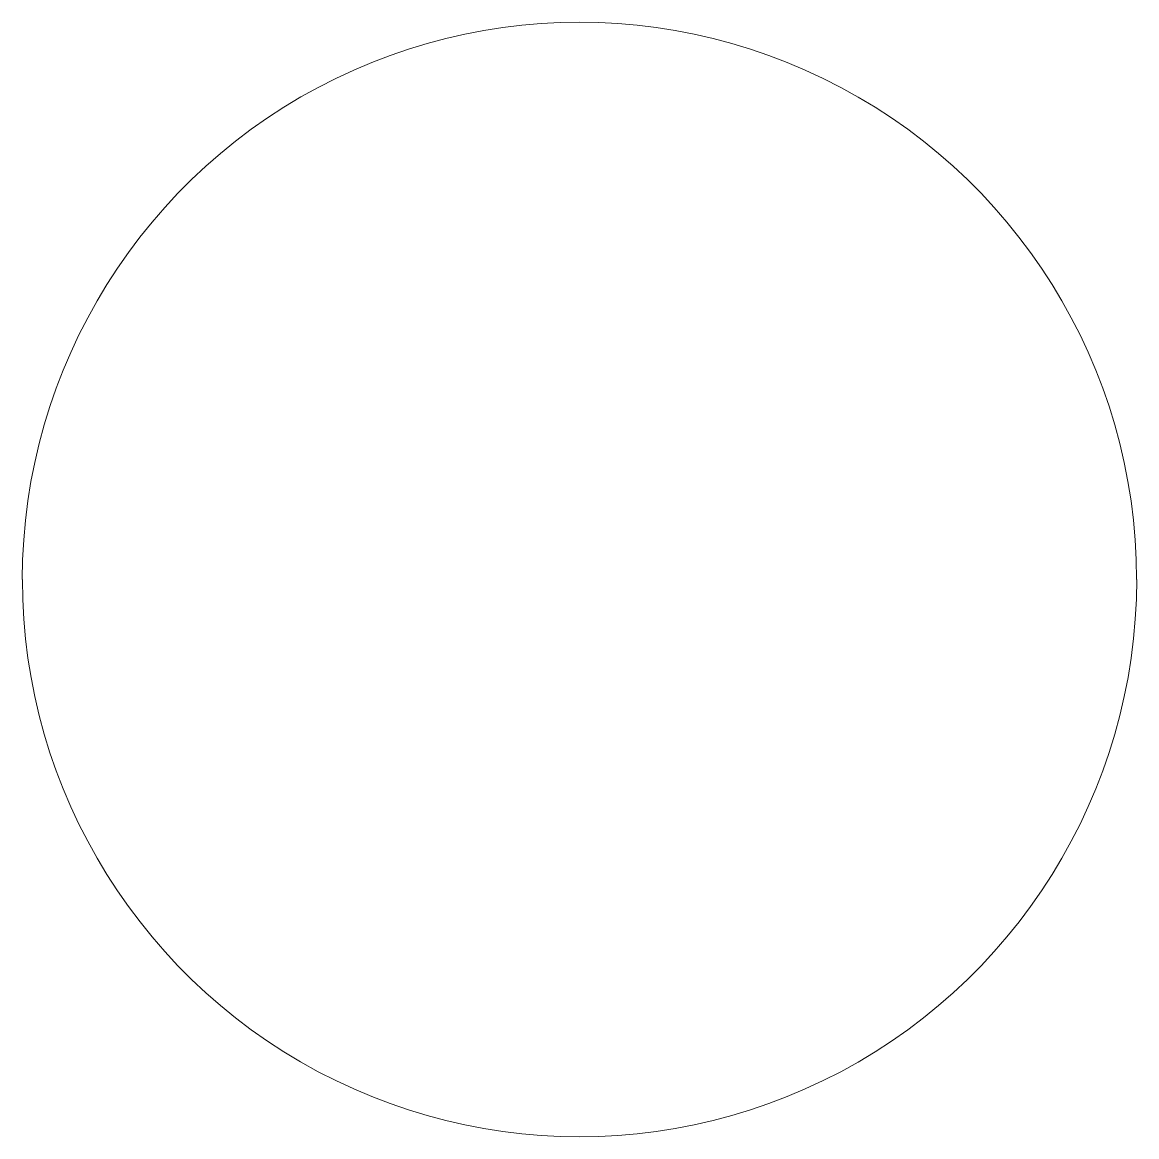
# Model space of a CAD drawing. Header units: centimetres. Extents: x -20.3 to 20.3, y -34.1 to 34.1.
# Drawn here: x -10.634 to -9.454, y 0.506 to 1.686 of the extents above; entities that cross this region are included whole.
import ezdxf

# ---------------------------------------------------------------- set-up
doc = ezdxf.new("R2010")
doc.units = ezdxf.units.CM
doc.header["$MEASUREMENT"] = 0
doc.layers.add('layer 1', color=7, linetype='Continuous')

msp = doc.modelspace()

# ---------------------------------------------------------------- linework, layer by layer
at = {"layer": 'layer 1', "color": 1, "lineweight": 9}
msp.add_open_spline([(-9.45404, 1.09585), (-9.45404, 1.09585), (-9.45442, 1.11688), (-9.45442, 1.11688), (-9.45442, 1.11688), (-9.45442, 1.11688), (-9.45561, 1.13777), (-9.45561, 1.13777), (-9.45561, 1.13777), (-9.45561, 1.13777), (-9.4574, 1.15853), (-9.4574, 1.15853), (-9.4574, 1.15853), (-9.4574, 1.15853), (-9.45997, 1.17914), (-9.45997, 1.17914), (-9.45997, 1.17914), (-9.45997, 1.17914), (-9.46325, 1.19957), (-9.46325, 1.19957), (-9.46325, 1.19957), (-9.46325, 1.19957), (-9.46723, 1.21981), (-9.46723, 1.21981), (-9.46723, 1.21981), (-9.46723, 1.21981), (-9.47191, 1.23986), (-9.47191, 1.23986), (-9.47191, 1.23986), (-9.47191, 1.23986), (-9.47727, 1.25967), (-9.47727, 1.25967), (-9.47727, 1.25967), (-9.47727, 1.25967), (-9.48331, 1.27925), (-9.48331, 1.27925), (-9.48331, 1.27925), (-9.48331, 1.27925), (-9.49002, 1.29857), (-9.49002, 1.29857), (-9.49002, 1.29857), (-9.49002, 1.29857), (-9.49737, 1.31764), (-9.49737, 1.31764), (-9.49737, 1.31764), (-9.49737, 1.31764), (-9.50538, 1.33642), (-9.50538, 1.33642), (-9.50538, 1.33642), (-9.50538, 1.33642), (-9.51402, 1.3549), (-9.51402, 1.3549), (-9.51402, 1.3549), (-9.51402, 1.3549), (-9.52328, 1.37306), (-9.52328, 1.37306), (-9.52328, 1.37306), (-9.52328, 1.37306), (-9.53316, 1.39087), (-9.53316, 1.39087), (-9.53316, 1.39087), (-9.53316, 1.39087), (-9.54364, 1.40834), (-9.54364, 1.40834), (-9.54364, 1.40834), (-9.54364, 1.40834), (-9.55472, 1.42544), (-9.55472, 1.42544), (-9.55472, 1.42544), (-9.55472, 1.42544), (-9.5664, 1.44216), (-9.5664, 1.44216), (-9.5664, 1.44216), (-9.5664, 1.44216), (-9.57866, 1.45848), (-9.57866, 1.45848), (-9.57866, 1.45848), (-9.57866, 1.45848), (-9.59148, 1.47438), (-9.59148, 1.47438), (-9.59148, 1.47438), (-9.59148, 1.47438), (-9.60489, 1.48984), (-9.60489, 1.48984), (-9.60489, 1.48984), (-9.60489, 1.48984), (-9.61882, 1.50486), (-9.61882, 1.50486), (-9.61882, 1.50486), (-9.61882, 1.50486), (-9.6333, 1.5194), (-9.6333, 1.5194), (-9.6333, 1.5194), (-9.6333, 1.5194), (-9.64833, 1.53346), (-9.64833, 1.53346), (-9.64833, 1.53346), (-9.64833, 1.53346), (-9.66387, 1.54704), (-9.66387, 1.54704), (-9.66387, 1.54704), (-9.66387, 1.54704), (-9.67993, 1.56011), (-9.67993, 1.56011), (-9.67993, 1.56011), (-9.67993, 1.56011), (-9.69649, 1.57263), (-9.69649, 1.57263), (-9.69649, 1.57263), (-9.69649, 1.57263), (-9.71355, 1.5846), (-9.71355, 1.5846), (-9.71355, 1.5846), (-9.71355, 1.5846), (-9.73109, 1.59603), (-9.73109, 1.59603), (-9.73109, 1.59603), (-9.73109, 1.59603), (-9.74891, 1.60675), (-9.74891, 1.60675), (-9.74891, 1.60675), (-9.74891, 1.60675), (-9.76745, 1.617), (-9.76745, 1.617), (-9.76745, 1.617), (-9.76745, 1.617), (-9.78611, 1.62648), (-9.78611, 1.62648), (-9.78611, 1.62648), (-9.78611, 1.62648), (-9.80501, 1.63527), (-9.80501, 1.63527), (-9.80501, 1.63527), (-9.80501, 1.63527), (-9.82413, 1.64335), (-9.82413, 1.64335), (-9.82413, 1.64335), (-9.82413, 1.64335), (-9.84347, 1.65073), (-9.84347, 1.65073), (-9.84347, 1.65073), (-9.84347, 1.65073), (-9.86299, 1.65741), (-9.86299, 1.65741), (-9.86299, 1.65741), (-9.86299, 1.65741), (-9.88269, 1.66338), (-9.88269, 1.66338), (-9.88269, 1.66338), (-9.88269, 1.66338), (-9.90253, 1.66864), (-9.90253, 1.66864), (-9.90253, 1.66864), (-9.90253, 1.66864), (-9.92251, 1.67319), (-9.92251, 1.67319), (-9.92251, 1.67319), (-9.92251, 1.67319), (-9.9426, 1.67705), (-9.9426, 1.67705), (-9.9426, 1.67705), (-9.9426, 1.67705), (-9.96278, 1.68022), (-9.96278, 1.68022), (-9.96278, 1.68022), (-9.96278, 1.68022), (-9.98304, 1.68269), (-9.98304, 1.68269), (-9.98304, 1.68269), (-9.98304, 1.68269), (-10.00335, 1.68449), (-10.00335, 1.68449), (-10.00335, 1.68449), (-10.00335, 1.68449), (-10.0237, 1.68549), (-10.0237, 1.68549), (-10.0237, 1.68549), (-10.0237, 1.68549), (-10.04407, 1.68588), (-10.04407, 1.68588), (-10.04407, 1.68588), (-10.04407, 1.68588), (-10.06444, 1.68549), (-10.06444, 1.68549), (-10.06444, 1.68549), (-10.06444, 1.68549), (-10.08479, 1.68449), (-10.08479, 1.68449), (-10.08479, 1.68449), (-10.08479, 1.68449), (-10.1051, 1.68269), (-10.1051, 1.68269), (-10.1051, 1.68269), (-10.1051, 1.68269), (-10.12536, 1.68022), (-10.12536, 1.68022), (-10.12536, 1.68022), (-10.12536, 1.68022), (-10.14554, 1.67705), (-10.14554, 1.67705), (-10.14554, 1.67705), (-10.14554, 1.67705), (-10.16563, 1.67319), (-10.16563, 1.67319), (-10.16563, 1.67319), (-10.16563, 1.67319), (-10.18561, 1.66864), (-10.18561, 1.66864), (-10.18561, 1.66864), (-10.18561, 1.66864), (-10.20545, 1.66338), (-10.20545, 1.66338), (-10.20545, 1.66338), (-10.20545, 1.66338), (-10.22515, 1.65741), (-10.22515, 1.65741), (-10.22515, 1.65741), (-10.22515, 1.65741), (-10.24467, 1.65073), (-10.24467, 1.65073), (-10.24467, 1.65073), (-10.24467, 1.65073), (-10.26401, 1.64335), (-10.26401, 1.64335), (-10.26401, 1.64335), (-10.26401, 1.64335), (-10.28313, 1.63527), (-10.28313, 1.63527), (-10.28313, 1.63527), (-10.28313, 1.63527), (-10.30203, 1.62648), (-10.30203, 1.62648), (-10.30203, 1.62648), (-10.30203, 1.62648), (-10.32069, 1.617), (-10.32069, 1.617), (-10.32069, 1.617), (-10.32069, 1.617), (-10.33907, 1.60682), (-10.33907, 1.60682), (-10.33907, 1.60682), (-10.33907, 1.60682), (-10.35708, 1.59598), (-10.35708, 1.59598), (-10.35708, 1.59598), (-10.35708, 1.59598), (-10.37462, 1.58456), (-10.37462, 1.58456), (-10.37462, 1.58456), (-10.37462, 1.58456), (-10.39168, 1.57258), (-10.39168, 1.57258), (-10.39168, 1.57258), (-10.39168, 1.57258), (-10.40824, 1.56006), (-10.40824, 1.56006), (-10.40824, 1.56006), (-10.40824, 1.56006), (-10.4243, 1.547), (-10.4243, 1.547), (-10.4243, 1.547), (-10.4243, 1.547), (-10.43984, 1.53342), (-10.43984, 1.53342), (-10.43984, 1.53342), (-10.43984, 1.53342), (-10.45486, 1.51936), (-10.45486, 1.51936), (-10.45486, 1.51936), (-10.45486, 1.51936), (-10.46934, 1.50482), (-10.46934, 1.50482), (-10.46934, 1.50482), (-10.46934, 1.50482), (-10.48329, 1.48979), (-10.48329, 1.48979), (-10.48329, 1.48979), (-10.48329, 1.48979), (-10.49669, 1.47433), (-10.49669, 1.47433), (-10.49669, 1.47433), (-10.49669, 1.47433), (-10.50951, 1.45844), (-10.50951, 1.45844), (-10.50951, 1.45844), (-10.50951, 1.45844), (-10.52176, 1.44211), (-10.52176, 1.44211), (-10.52176, 1.44211), (-10.52176, 1.44211), (-10.53345, 1.42539), (-10.53345, 1.42539), (-10.53345, 1.42539), (-10.53345, 1.42539), (-10.54452, 1.40829), (-10.54452, 1.40829), (-10.54452, 1.40829), (-10.54452, 1.40829), (-10.55501, 1.39083), (-10.55501, 1.39083), (-10.55501, 1.39083), (-10.55501, 1.39083), (-10.56489, 1.37301), (-10.56489, 1.37301), (-10.56489, 1.37301), (-10.56489, 1.37301), (-10.57415, 1.35485), (-10.57415, 1.35485), (-10.57415, 1.35485), (-10.57415, 1.35485), (-10.58278, 1.33637), (-10.58278, 1.33637), (-10.58278, 1.33637), (-10.58278, 1.33637), (-10.59079, 1.31759), (-10.59079, 1.31759), (-10.59079, 1.31759), (-10.59079, 1.31759), (-10.59815, 1.29853), (-10.59815, 1.29853), (-10.59815, 1.29853), (-10.59815, 1.29853), (-10.60484, 1.27921), (-10.60484, 1.27921), (-10.60484, 1.27921), (-10.60484, 1.27921), (-10.61089, 1.25962), (-10.61089, 1.25962), (-10.61089, 1.25962), (-10.61089, 1.25962), (-10.61625, 1.2398), (-10.61625, 1.2398), (-10.61625, 1.2398), (-10.61625, 1.2398), (-10.62093, 1.21976), (-10.62093, 1.21976), (-10.62093, 1.21976), (-10.62093, 1.21976), (-10.62491, 1.19952), (-10.62491, 1.19952), (-10.62491, 1.19952), (-10.62491, 1.19952), (-10.62819, 1.17908), (-10.62819, 1.17908), (-10.62819, 1.17908), (-10.62819, 1.17908), (-10.63076, 1.15848), (-10.63076, 1.15848), (-10.63076, 1.15848), (-10.63076, 1.15848), (-10.63255, 1.13772), (-10.63255, 1.13772), (-10.63255, 1.13772), (-10.63255, 1.13772), (-10.63375, 1.11682), (-10.63375, 1.11682), (-10.63375, 1.11682), (-10.63375, 1.11682), (-10.63413, 1.0958), (-10.63413, 1.0958), (-10.63413, 1.0958), (-10.63413, 1.0958), (-10.63407, 1.09585), (-10.63407, 1.09585), (-10.63407, 1.09585), (-10.63407, 1.09585), (-10.63369, 1.07483), (-10.63369, 1.07483), (-10.63369, 1.07483), (-10.63369, 1.07483), (-10.63249, 1.05394), (-10.63249, 1.05394), (-10.63249, 1.05394), (-10.63249, 1.05394), (-10.6307, 1.03318), (-10.6307, 1.03318), (-10.6307, 1.03318), (-10.6307, 1.03318), (-10.62813, 1.01257), (-10.62813, 1.01257), (-10.62813, 1.01257), (-10.62813, 1.01257), (-10.62485, 0.99214), (-10.62485, 0.99214), (-10.62485, 0.99214), (-10.62485, 0.99214), (-10.62087, 0.97189), (-10.62087, 0.97189), (-10.62087, 0.97189), (-10.62087, 0.97189), (-10.61619, 0.95185), (-10.61619, 0.95185), (-10.61619, 0.95185), (-10.61619, 0.95185), (-10.61084, 0.93203), (-10.61084, 0.93203), (-10.61084, 0.93203), (-10.61084, 0.93203), (-10.60479, 0.91246), (-10.60479, 0.91246), (-10.60479, 0.91246), (-10.60479, 0.91246), (-10.59809, 0.89313), (-10.59809, 0.89313), (-10.59809, 0.89313), (-10.59809, 0.89313), (-10.59073, 0.87407), (-10.59073, 0.87407), (-10.59073, 0.87407), (-10.59073, 0.87407), (-10.58273, 0.85529), (-10.58273, 0.85529), (-10.58273, 0.85529), (-10.58273, 0.85529), (-10.57409, 0.83681), (-10.57409, 0.83681), (-10.57409, 0.83681), (-10.57409, 0.83681), (-10.56483, 0.81865), (-10.56483, 0.81865), (-10.56483, 0.81865), (-10.56483, 0.81865), (-10.55495, 0.80083), (-10.55495, 0.80083), (-10.55495, 0.80083), (-10.55495, 0.80083), (-10.54447, 0.78337), (-10.54447, 0.78337), (-10.54447, 0.78337), (-10.54447, 0.78337), (-10.53339, 0.76627), (-10.53339, 0.76627), (-10.53339, 0.76627), (-10.53339, 0.76627), (-10.52171, 0.74955), (-10.52171, 0.74955), (-10.52171, 0.74955), (-10.52171, 0.74955), (-10.50945, 0.73323), (-10.50945, 0.73323), (-10.50945, 0.73323), (-10.50945, 0.73323), (-10.49663, 0.71734), (-10.49663, 0.71734), (-10.49663, 0.71734), (-10.49663, 0.71734), (-10.48322, 0.70187), (-10.48322, 0.70187), (-10.48322, 0.70187), (-10.48322, 0.70187), (-10.46929, 0.68685), (-10.46929, 0.68685), (-10.46929, 0.68685), (-10.46929, 0.68685), (-10.45481, 0.67229), (-10.45481, 0.67229), (-10.45481, 0.67229), (-10.45481, 0.67229), (-10.43979, 0.65823), (-10.43979, 0.65823), (-10.43979, 0.65823), (-10.43979, 0.65823), (-10.42425, 0.64465), (-10.42425, 0.64465), (-10.42425, 0.64465), (-10.42425, 0.64465), (-10.40819, 0.63159), (-10.40819, 0.63159), (-10.40819, 0.63159), (-10.40819, 0.63159), (-10.39163, 0.61907), (-10.39163, 0.61907), (-10.39163, 0.61907), (-10.39163, 0.61907), (-10.37457, 0.60709), (-10.37457, 0.60709), (-10.37457, 0.60709), (-10.37457, 0.60709), (-10.35702, 0.59567), (-10.35702, 0.59567), (-10.35702, 0.59567), (-10.35702, 0.59567), (-10.33941, 0.58508), (-10.33941, 0.58508), (-10.33941, 0.58508), (-10.33941, 0.58508), (-10.32066, 0.5747), (-10.32066, 0.5747), (-10.32066, 0.5747), (-10.32066, 0.5747), (-10.302, 0.56522), (-10.302, 0.56522), (-10.302, 0.56522), (-10.302, 0.56522), (-10.2831, 0.55644), (-10.2831, 0.55644), (-10.2831, 0.55644), (-10.2831, 0.55644), (-10.26398, 0.54835), (-10.26398, 0.54835), (-10.26398, 0.54835), (-10.26398, 0.54835), (-10.24464, 0.54098), (-10.24464, 0.54098), (-10.24464, 0.54098), (-10.24464, 0.54098), (-10.22512, 0.5343), (-10.22512, 0.5343), (-10.22512, 0.5343), (-10.22512, 0.5343), (-10.20542, 0.52832), (-10.20542, 0.52832), (-10.20542, 0.52832), (-10.20542, 0.52832), (-10.18558, 0.52306), (-10.18558, 0.52306), (-10.18558, 0.52306), (-10.18558, 0.52306), (-10.1656, 0.51851), (-10.1656, 0.51851), (-10.1656, 0.51851), (-10.1656, 0.51851), (-10.14551, 0.51465), (-10.14551, 0.51465), (-10.14551, 0.51465), (-10.14551, 0.51465), (-10.12533, 0.51148), (-10.12533, 0.51148), (-10.12533, 0.51148), (-10.12533, 0.51148), (-10.10508, 0.50901), (-10.10508, 0.50901), (-10.10508, 0.50901), (-10.10508, 0.50901), (-10.08477, 0.50721), (-10.08477, 0.50721), (-10.08477, 0.50721), (-10.08477, 0.50721), (-10.06441, 0.50621), (-10.06441, 0.50621), (-10.06441, 0.50621), (-10.06441, 0.50621), (-10.04405, 0.50583), (-10.04405, 0.50583), (-10.04405, 0.50583), (-10.04405, 0.50583), (-10.02367, 0.50621), (-10.02367, 0.50621), (-10.02367, 0.50621), (-10.02367, 0.50621), (-10.00332, 0.50721), (-10.00332, 0.50721), (-10.00332, 0.50721), (-10.00332, 0.50721), (-9.98301, 0.50901), (-9.98301, 0.50901), (-9.98301, 0.50901), (-9.98301, 0.50901), (-9.96276, 0.51148), (-9.96276, 0.51148), (-9.96276, 0.51148), (-9.96276, 0.51148), (-9.94257, 0.51465), (-9.94257, 0.51465), (-9.94257, 0.51465), (-9.94257, 0.51465), (-9.92248, 0.51851), (-9.92248, 0.51851), (-9.92248, 0.51851), (-9.92248, 0.51851), (-9.9025, 0.52306), (-9.9025, 0.52306), (-9.9025, 0.52306), (-9.9025, 0.52306), (-9.88266, 0.52832), (-9.88266, 0.52832), (-9.88266, 0.52832), (-9.88266, 0.52832), (-9.86296, 0.5343), (-9.86296, 0.5343), (-9.86296, 0.5343), (-9.86296, 0.5343), (-9.84344, 0.54098), (-9.84344, 0.54098), (-9.84344, 0.54098), (-9.84344, 0.54098), (-9.8241, 0.54835), (-9.8241, 0.54835), (-9.8241, 0.54835), (-9.8241, 0.54835), (-9.80498, 0.55644), (-9.80498, 0.55644), (-9.80498, 0.55644), (-9.80498, 0.55644), (-9.78608, 0.56522), (-9.78608, 0.56522), (-9.78608, 0.56522), (-9.78608, 0.56522), (-9.76742, 0.5747), (-9.76742, 0.5747), (-9.76742, 0.5747), (-9.76742, 0.5747), (-9.74903, 0.58488), (-9.74903, 0.58488), (-9.74903, 0.58488), (-9.74903, 0.58488), (-9.73102, 0.59572), (-9.73102, 0.59572), (-9.73102, 0.59572), (-9.73102, 0.59572), (-9.71348, 0.60714), (-9.71348, 0.60714), (-9.71348, 0.60714), (-9.71348, 0.60714), (-9.69642, 0.61912), (-9.69642, 0.61912), (-9.69642, 0.61912), (-9.69642, 0.61912), (-9.67986, 0.63164), (-9.67986, 0.63164), (-9.67986, 0.63164), (-9.67986, 0.63164), (-9.6638, 0.6447), (-9.6638, 0.6447), (-9.6638, 0.6447), (-9.6638, 0.6447), (-9.64826, 0.65828), (-9.64826, 0.65828), (-9.64826, 0.65828), (-9.64826, 0.65828), (-9.63325, 0.67235), (-9.63325, 0.67235), (-9.63325, 0.67235), (-9.63325, 0.67235), (-9.61877, 0.6869), (-9.61877, 0.6869), (-9.61877, 0.6869), (-9.61877, 0.6869), (-9.60483, 0.70193), (-9.60483, 0.70193), (-9.60483, 0.70193), (-9.60483, 0.70193), (-9.59143, 0.71739), (-9.59143, 0.71739), (-9.59143, 0.71739), (-9.59143, 0.71739), (-9.5786, 0.73329), (-9.5786, 0.73329), (-9.5786, 0.73329), (-9.5786, 0.73329), (-9.56635, 0.74961), (-9.56635, 0.74961), (-9.56635, 0.74961), (-9.56635, 0.74961), (-9.55466, 0.76633), (-9.55466, 0.76633), (-9.55466, 0.76633), (-9.55466, 0.76633), (-9.54359, 0.78343), (-9.54359, 0.78343), (-9.54359, 0.78343), (-9.54359, 0.78343), (-9.5331, 0.80089), (-9.5331, 0.80089), (-9.5331, 0.80089), (-9.5331, 0.80089), (-9.52322, 0.81871), (-9.52322, 0.81871), (-9.52322, 0.81871), (-9.52322, 0.81871), (-9.51396, 0.83687), (-9.51396, 0.83687), (-9.51396, 0.83687), (-9.51396, 0.83687), (-9.50533, 0.85535), (-9.50533, 0.85535), (-9.50533, 0.85535), (-9.50533, 0.85535), (-9.49732, 0.87413), (-9.49732, 0.87413), (-9.49732, 0.87413), (-9.49732, 0.87413), (-9.48996, 0.89319), (-9.48996, 0.89319), (-9.48996, 0.89319), (-9.48996, 0.89319), (-9.48327, 0.91252), (-9.48327, 0.91252), (-9.48327, 0.91252), (-9.48327, 0.91252), (-9.47722, 0.9321), (-9.47722, 0.9321), (-9.47722, 0.9321), (-9.47722, 0.9321), (-9.47186, 0.95192), (-9.47186, 0.95192), (-9.47186, 0.95192), (-9.47186, 0.95192), (-9.46718, 0.97196), (-9.46718, 0.97196), (-9.46718, 0.97196), (-9.46718, 0.97196), (-9.4632, 0.9922), (-9.4632, 0.9922), (-9.4632, 0.9922), (-9.4632, 0.9922), (-9.45992, 1.01264), (-9.45992, 1.01264), (-9.45992, 1.01264), (-9.45992, 1.01264), (-9.45736, 1.03324), (-9.45736, 1.03324), (-9.45736, 1.03324), (-9.45736, 1.03324), (-9.45557, 1.054), (-9.45557, 1.054), (-9.45557, 1.054), (-9.45557, 1.054), (-9.45437, 1.0749), (-9.45437, 1.0749), (-9.45437, 1.0749), (-9.45437, 1.0749), (-9.45398, 1.09592), (-9.45398, 1.09592)], degree=3, knots=[0, 0, 0, 0, 0.0054945, 0.0054945, 0.0054945, 0.0054945, 0.010989, 0.010989, 0.010989, 0.010989, 0.0164835, 0.0164835, 0.0164835, 0.0164835, 0.021978, 0.021978, 0.021978, 0.021978, 0.0274725, 0.0274725, 0.0274725, 0.0274725, 0.032967, 0.032967, 0.032967, 0.032967, 0.0384615, 0.0384615, 0.0384615, 0.0384615, 0.043956, 0.043956, 0.043956, 0.043956, 0.0494505, 0.0494505, 0.0494505, 0.0494505, 0.0549451, 0.0549451, 0.0549451, 0.0549451, 0.0604396, 0.0604396, 0.0604396, 0.0604396, 0.0659341, 0.0659341, 0.0659341, 0.0659341, 0.0714286, 0.0714286, 0.0714286, 0.0714286, 0.0769231, 0.0769231, 0.0769231, 0.0769231, 0.0824176, 0.0824176, 0.0824176, 0.0824176, 0.0879121, 0.0879121, 0.0879121, 0.0879121, 0.0934066, 0.0934066, 0.0934066, 0.0934066, 0.0989011, 0.0989011, 0.0989011, 0.0989011, 0.1043956, 0.1043956, 0.1043956, 0.1043956, 0.1098901, 0.1098901, 0.1098901, 0.1098901, 0.1153846, 0.1153846, 0.1153846, 0.1153846, 0.1208791, 0.1208791, 0.1208791, 0.1208791, 0.1263736, 0.1263736, 0.1263736, 0.1263736, 0.1318681, 0.1318681, 0.1318681, 0.1318681, 0.1373626, 0.1373626, 0.1373626, 0.1373626, 0.1428571, 0.1428571, 0.1428571, 0.1428571, 0.1483516, 0.1483516, 0.1483516, 0.1483516, 0.1538462, 0.1538462, 0.1538462, 0.1538462, 0.1593407, 0.1593407, 0.1593407, 0.1593407, 0.1648352, 0.1648352, 0.1648352, 0.1648352, 0.1703297, 0.1703297, 0.1703297, 0.1703297, 0.1758242, 0.1758242, 0.1758242, 0.1758242, 0.1813187, 0.1813187, 0.1813187, 0.1813187, 0.1868132, 0.1868132, 0.1868132, 0.1868132, 0.1923077, 0.1923077, 0.1923077, 0.1923077, 0.1978022, 0.1978022, 0.1978022, 0.1978022, 0.2032967, 0.2032967, 0.2032967, 0.2032967, 0.2087912, 0.2087912, 0.2087912, 0.2087912, 0.2142857, 0.2142857, 0.2142857, 0.2142857, 0.2197802, 0.2197802, 0.2197802, 0.2197802, 0.2252747, 0.2252747, 0.2252747, 0.2252747, 0.2307692, 0.2307692, 0.2307692, 0.2307692, 0.2362637, 0.2362637, 0.2362637, 0.2362637, 0.2417582, 0.2417582, 0.2417582, 0.2417582, 0.2472527, 0.2472527, 0.2472527, 0.2472527, 0.2527473, 0.2527473, 0.2527473, 0.2527473, 0.2582418, 0.2582418, 0.2582418, 0.2582418, 0.2637363, 0.2637363, 0.2637363, 0.2637363, 0.2692308, 0.2692308, 0.2692308, 0.2692308, 0.2747253, 0.2747253, 0.2747253, 0.2747253, 0.2802198, 0.2802198, 0.2802198, 0.2802198, 0.2857143, 0.2857143, 0.2857143, 0.2857143, 0.2912088, 0.2912088, 0.2912088, 0.2912088, 0.2967033, 0.2967033, 0.2967033, 0.2967033, 0.3021978, 0.3021978, 0.3021978, 0.3021978, 0.3076923, 0.3076923, 0.3076923, 0.3076923, 0.3131868, 0.3131868, 0.3131868, 0.3131868, 0.3186813, 0.3186813, 0.3186813, 0.3186813, 0.3241758, 0.3241758, 0.3241758, 0.3241758, 0.3296703, 0.3296703, 0.3296703, 0.3296703, 0.3351648, 0.3351648, 0.3351648, 0.3351648, 0.3406593, 0.3406593, 0.3406593, 0.3406593, 0.3461538, 0.3461538, 0.3461538, 0.3461538, 0.3516484, 0.3516484, 0.3516484, 0.3516484, 0.3571429, 0.3571429, 0.3571429, 0.3571429, 0.3626374, 0.3626374, 0.3626374, 0.3626374, 0.3681319, 0.3681319, 0.3681319, 0.3681319, 0.3736264, 0.3736264, 0.3736264, 0.3736264, 0.3791209, 0.3791209, 0.3791209, 0.3791209, 0.3846154, 0.3846154, 0.3846154, 0.3846154, 0.3901099, 0.3901099, 0.3901099, 0.3901099, 0.3956044, 0.3956044, 0.3956044, 0.3956044, 0.4010989, 0.4010989, 0.4010989, 0.4010989, 0.4065934, 0.4065934, 0.4065934, 0.4065934, 0.4120879, 0.4120879, 0.4120879, 0.4120879, 0.4175824, 0.4175824, 0.4175824, 0.4175824, 0.4230769, 0.4230769, 0.4230769, 0.4230769, 0.4285714, 0.4285714, 0.4285714, 0.4285714, 0.4340659, 0.4340659, 0.4340659, 0.4340659, 0.4395604, 0.4395604, 0.4395604, 0.4395604, 0.4450549, 0.4450549, 0.4450549, 0.4450549, 0.4505495, 0.4505495, 0.4505495, 0.4505495, 0.456044, 0.456044, 0.456044, 0.456044, 0.4615385, 0.4615385, 0.4615385, 0.4615385, 0.467033, 0.467033, 0.467033, 0.467033, 0.4725275, 0.4725275, 0.4725275, 0.4725275, 0.478022, 0.478022, 0.478022, 0.478022, 0.4835165, 0.4835165, 0.4835165, 0.4835165, 0.489011, 0.489011, 0.489011, 0.489011, 0.4945055, 0.4945055, 0.4945055, 0.4945055, 0.5, 0.5, 0.5, 0.5, 0.5054945, 0.5054945, 0.5054945, 0.5054945, 0.510989, 0.510989, 0.510989, 0.510989, 0.5164835, 0.5164835, 0.5164835, 0.5164835, 0.521978, 0.521978, 0.521978, 0.521978, 0.5274725, 0.5274725, 0.5274725, 0.5274725, 0.532967, 0.532967, 0.532967, 0.532967, 0.5384615, 0.5384615, 0.5384615, 0.5384615, 0.543956, 0.543956, 0.543956, 0.543956, 0.5494505, 0.5494505, 0.5494505, 0.5494505, 0.5549451, 0.5549451, 0.5549451, 0.5549451, 0.5604396, 0.5604396, 0.5604396, 0.5604396, 0.5659341, 0.5659341, 0.5659341, 0.5659341, 0.5714286, 0.5714286, 0.5714286, 0.5714286, 0.5769231, 0.5769231, 0.5769231, 0.5769231, 0.5824176, 0.5824176, 0.5824176, 0.5824176, 0.5879121, 0.5879121, 0.5879121, 0.5879121, 0.5934066, 0.5934066, 0.5934066, 0.5934066, 0.5989011, 0.5989011, 0.5989011, 0.5989011, 0.6043956, 0.6043956, 0.6043956, 0.6043956, 0.6098901, 0.6098901, 0.6098901, 0.6098901, 0.6153846, 0.6153846, 0.6153846, 0.6153846, 0.6208791, 0.6208791, 0.6208791, 0.6208791, 0.6263736, 0.6263736, 0.6263736, 0.6263736, 0.6318681, 0.6318681, 0.6318681, 0.6318681, 0.6373626, 0.6373626, 0.6373626, 0.6373626, 0.6428571, 0.6428571, 0.6428571, 0.6428571, 0.6483516, 0.6483516, 0.6483516, 0.6483516, 0.6538462, 0.6538462, 0.6538462, 0.6538462, 0.6593407, 0.6593407, 0.6593407, 0.6593407, 0.6648352, 0.6648352, 0.6648352, 0.6648352, 0.6703297, 0.6703297, 0.6703297, 0.6703297, 0.6758242, 0.6758242, 0.6758242, 0.6758242, 0.6813187, 0.6813187, 0.6813187, 0.6813187, 0.6868132, 0.6868132, 0.6868132, 0.6868132, 0.6923077, 0.6923077, 0.6923077, 0.6923077, 0.6978022, 0.6978022, 0.6978022, 0.6978022, 0.7032967, 0.7032967, 0.7032967, 0.7032967, 0.7087912, 0.7087912, 0.7087912, 0.7087912, 0.7142857, 0.7142857, 0.7142857, 0.7142857, 0.7197802, 0.7197802, 0.7197802, 0.7197802, 0.7252747, 0.7252747, 0.7252747, 0.7252747, 0.7307692, 0.7307692, 0.7307692, 0.7307692, 0.7362637, 0.7362637, 0.7362637, 0.7362637, 0.7417582, 0.7417582, 0.7417582, 0.7417582, 0.7472527, 0.7472527, 0.7472527, 0.7472527, 0.7527473, 0.7527473, 0.7527473, 0.7527473, 0.7582418, 0.7582418, 0.7582418, 0.7582418, 0.7637363, 0.7637363, 0.7637363, 0.7637363, 0.7692308, 0.7692308, 0.7692308, 0.7692308, 0.7747253, 0.7747253, 0.7747253, 0.7747253, 0.7802198, 0.7802198, 0.7802198, 0.7802198, 0.7857143, 0.7857143, 0.7857143, 0.7857143, 0.7912088, 0.7912088, 0.7912088, 0.7912088, 0.7967033, 0.7967033, 0.7967033, 0.7967033, 0.8021978, 0.8021978, 0.8021978, 0.8021978, 0.8076923, 0.8076923, 0.8076923, 0.8076923, 0.8131868, 0.8131868, 0.8131868, 0.8131868, 0.8186813, 0.8186813, 0.8186813, 0.8186813, 0.8241758, 0.8241758, 0.8241758, 0.8241758, 0.8296703, 0.8296703, 0.8296703, 0.8296703, 0.8351648, 0.8351648, 0.8351648, 0.8351648, 0.8406593, 0.8406593, 0.8406593, 0.8406593, 0.8461538, 0.8461538, 0.8461538, 0.8461538, 0.8516484, 0.8516484, 0.8516484, 0.8516484, 0.8571429, 0.8571429, 0.8571429, 0.8571429, 0.8626374, 0.8626374, 0.8626374, 0.8626374, 0.8681319, 0.8681319, 0.8681319, 0.8681319, 0.8736264, 0.8736264, 0.8736264, 0.8736264, 0.8791209, 0.8791209, 0.8791209, 0.8791209, 0.8846154, 0.8846154, 0.8846154, 0.8846154, 0.8901099, 0.8901099, 0.8901099, 0.8901099, 0.8956044, 0.8956044, 0.8956044, 0.8956044, 0.9010989, 0.9010989, 0.9010989, 0.9010989, 0.9065934, 0.9065934, 0.9065934, 0.9065934, 0.9120879, 0.9120879, 0.9120879, 0.9120879, 0.9175824, 0.9175824, 0.9175824, 0.9175824, 0.9230769, 0.9230769, 0.9230769, 0.9230769, 0.9285714, 0.9285714, 0.9285714, 0.9285714, 0.9340659, 0.9340659, 0.9340659, 0.9340659, 0.9395604, 0.9395604, 0.9395604, 0.9395604, 0.9450549, 0.9450549, 0.9450549, 0.9450549, 0.9505495, 0.9505495, 0.9505495, 0.9505495, 0.956044, 0.956044, 0.956044, 0.956044, 0.9615385, 0.9615385, 0.9615385, 0.9615385, 0.967033, 0.967033, 0.967033, 0.967033, 0.9725275, 0.9725275, 0.9725275, 0.9725275, 0.978022, 0.978022, 0.978022, 0.978022, 0.9835165, 0.9835165, 0.9835165, 0.9835165, 0.989011, 0.989011, 0.989011, 0.989011, 1, 1, 1, 1], dxfattribs=at)

doc.saveas('drawing.dxf')
